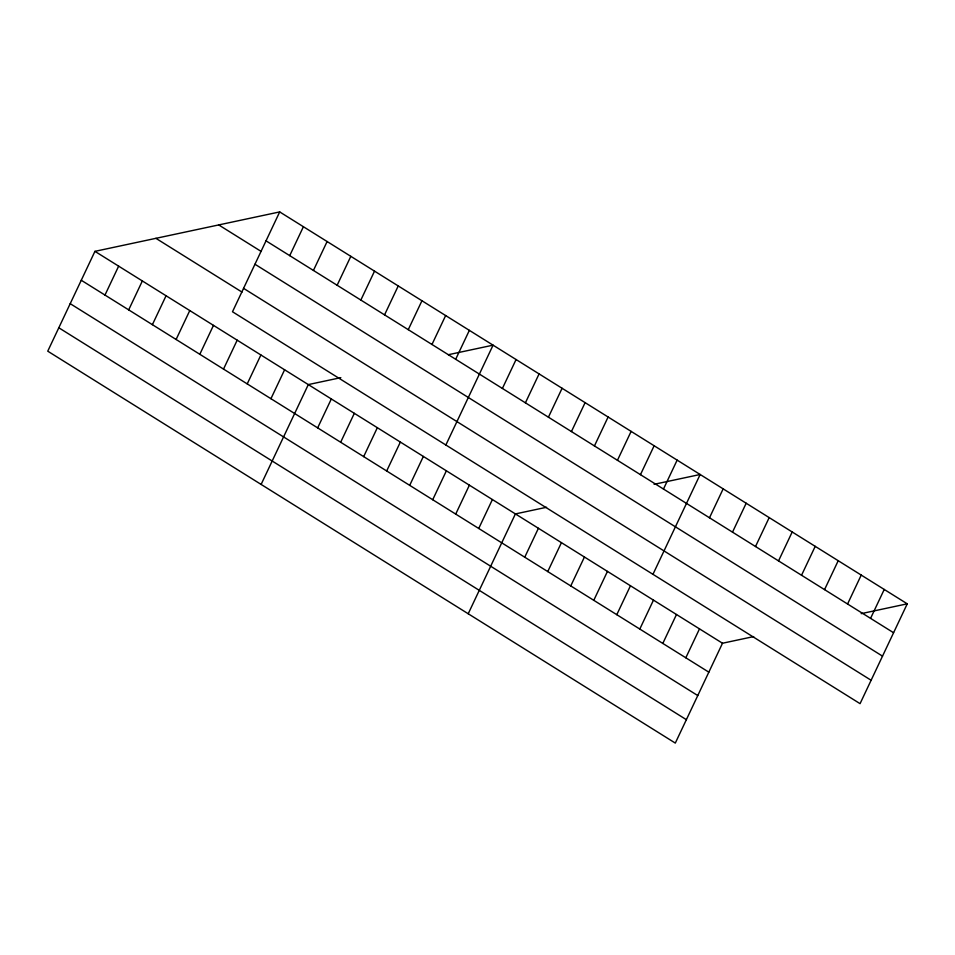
<?xml version="1.0" encoding="UTF-8"?>
<svg xmlns="http://www.w3.org/2000/svg" width="955" height="955" viewBox="0 0 955 955"><rect width="100%" height="100%" fill="white"/><g stroke="black" fill="none" stroke-linecap="round" stroke-linejoin="round"><path stroke-width="1.43" d="M279.696 211.915L232.495 311.76L860.061 703.656L907.25 603.823L279.696 211.915L94.939 251.344L47.75 351.177L675.304 743.086L722.505 643.24L753.662 636.591M104.978 295.071L118.647 266.147M128.686 309.874L142.355 280.949M152.394 324.676L166.063 295.764M176.102 339.479L189.77 310.566M199.81 354.293L213.478 325.369M223.518 369.096L237.186 340.171M289.723 255.642L303.404 226.729M247.226 383.898L260.894 354.974M313.431 270.444L327.111 241.531M270.934 398.701L284.602 369.788M337.139 285.259L350.819 256.334M261.121 484.424L308.31 384.59L340.828 377.655M360.847 300.061L374.527 271.136M317.657 427.876L331.325 398.963M384.555 314.863L398.235 285.939M340.66 442.249L354.329 413.324M408.263 329.666L421.943 300.753M363.676 456.621L377.344 427.697M431.97 344.48L445.651 315.556M386.68 470.982L400.36 442.07M455.678 359.283L469.359 330.358M409.695 485.355L423.363 456.442M445.866 445.006L493.067 345.161L448.349 354.711M432.711 499.728L446.379 470.803M502.402 388.458L516.07 359.534M455.714 514.1L469.382 485.176M525.417 402.819L539.086 373.906M478.73 528.461L492.398 499.549M548.421 417.192L562.089 388.279M468.213 613.755L515.402 513.921L546.57 507.272M571.436 431.565L585.105 402.64M524.749 557.207L538.417 528.282M594.44 445.937L608.108 417.013M547.752 571.579L561.433 542.655M617.455 460.298L631.124 431.385M570.768 585.94L584.436 557.028M640.459 474.671L654.139 445.758M593.783 600.313L607.452 571.4M663.474 489.044L677.143 460.119M616.787 614.686L630.455 585.761M652.957 574.325L700.158 474.492L654.091 484.316M639.802 629.059L653.471 600.134M709.493 517.777L723.162 488.865M662.806 643.419L676.486 614.507M732.509 532.15L746.177 503.237M685.821 657.792L699.49 628.879M755.512 546.523L769.193 517.598M778.528 560.895L792.196 531.971M801.543 575.256L815.212 546.344M824.547 589.629L838.215 560.716M847.563 604.002L861.231 575.077M870.566 618.374L884.235 589.45M861.183 613.647L907.25 603.823M266.015 240.839L893.582 632.735M218.719 224.926L261.145 251.428M254.961 264.237L882.516 656.145M243.561 288.35L871.115 680.258M155.916 238.332L242.009 292.099M94.939 251.344L722.505 643.24M81.27 280.257L708.837 672.165M70.204 303.666L697.771 695.562M58.816 327.78L686.37 719.676"/></g></svg>
